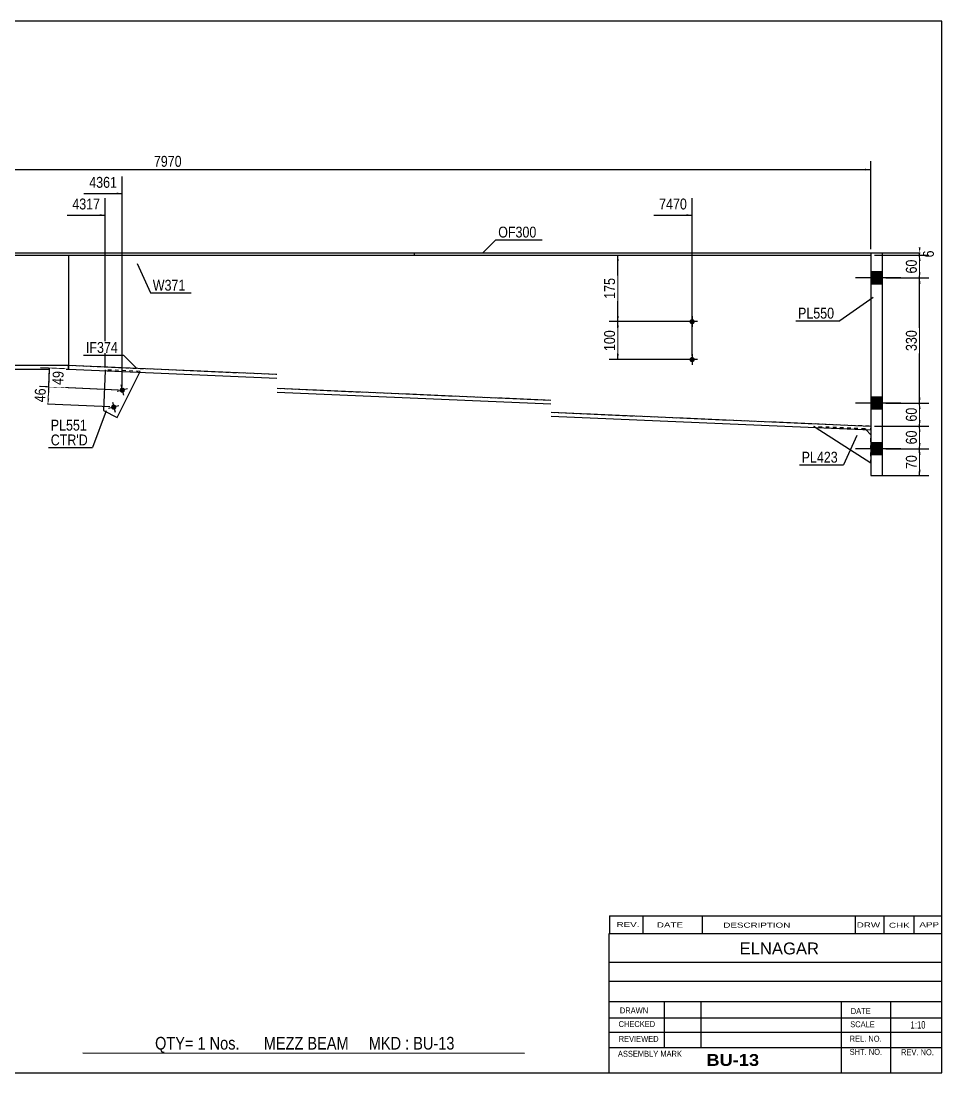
# Model space of a CAD drawing. Header units: millimetres. Extents: x -17 to 386, y -193 to 84.
# Drawn here: x 143.4 to 385.8, y -192.9 to 84.1 of the extents above; entities that cross this region are included whole.
import ezdxf

# ---------------------------------------------------------------- set-up
doc = ezdxf.new("R2010")
doc.units = ezdxf.units.MM
doc.linetypes.add('DXK_LINE_DOT1', pattern=[1.8814, 0.9407, -0.9407])
doc.styles.add('Arial', font='ARIAL.TTF', dxfattribs={"height": 0.2})
doc.styles.add('Arial Bold', font='ARIALBD.TTF', dxfattribs={"height": 0.2})
doc.styles.add('Arial Narrow', font='ARIALN.TTF', dxfattribs={"height": 0.2})

# ---------------------------------------------------------------- blocks, each defined once
blk = doc.blocks.new('Unknown-629104342-1211')
at = {"color": 5, "linetype": 'Continuous'}
for p, q in [((385.75, 84.15), (-14.25, 84.15)), ((-14.25, 84.15), (-14.25, -192.85)), ((385.75, -192.85), (385.75, 84.15)), ((-14.25, -192.85), (385.75, -192.85))]:
    blk.add_line(p, q, dxfattribs=at)
at = {"color": 174, "linetype": 'Continuous', "style": 'Arial'}
blk.add_text('Tekla structures', height=1.9102, rotation=90, dxfattribs=at).set_placement((-14.75, -192.35))
blk = doc.blocks.new('Part-629104342-1279 - 1232')
at = {"color": 2, "linetype": 'Continuous'}
for p, q in [((105.9, 22.5), (105.9, -6.5)), ((155.9, 22.5), (155.9, -6.5))]:
    blk.add_line(p, q, dxfattribs=at)
at = {"color": 7, "linetype": 'DXK_LINE_DOT1'}
for p, q in [((105.9, 22.5), (155.9, 22.5)), ((105.9, -6.5), (155.9, -6.5))]:
    blk.add_line(p, q, dxfattribs=at)
blk = doc.blocks.new('Part-629104342-1257 - 1232')
at = {"color": 2, "linetype": 'Continuous'}
for p, q in [((0, 23.1), (0, 22.5)), ((0, 23.1), (50.99, 23.1)), ((0, 22.5), (50.99, 22.5)), ((51.09, 23.1), (210.71, 23.1)), ((51.09, 22.5), (210.71, 22.5)), ((210.81, 23.1), (246.81, 23.1)), ((210.81, 22.5), (246.81, 22.5)), ((246.81, 23.1), (246.81, 22.5))]:
    blk.add_line(p, q, dxfattribs=at)
blk = doc.blocks.new('Part-629104342-1301 - 1232')
at = {"color": 2, "linetype": 'Continuous'}
for p, q in [((246.81, 23.1), (246.81, 22.5)), ((246.81, 23.1), (282.81, 23.1)), ((246.81, 22.5), (282.81, 22.5)), ((282.91, 23.1), (367, 23.1)), ((282.91, 22.5), (367, 22.5)), ((367, 23.1), (367, 22.5))]:
    blk.add_line(p, q, dxfattribs=at)
blk = doc.blocks.new('Part-629104342-1451 - 1232')
at = {"color": 2, "linetype": 'Continuous'}
for p, q in [((165.56, -7.92), (165.11, -18.43)), ((168.69, -20.21), (174.61, -8.31)), ((165.11, -18.43), (168.69, -20.21))]:
    blk.add_line(p, q, dxfattribs=at)
at = {"color": 7, "linetype": 'DXK_LINE_DOT1'}
for p, q in [((165.57, -7.72), (165.56, -7.92)), ((174.71, -8.11), (165.57, -7.72)), ((174.61, -8.31), (174.71, -8.11))]:
    blk.add_line(p, q, dxfattribs=at)
blk = doc.blocks.new('Part-629104342-1323 - 1232')
at = {"color": 2, "linetype": 'Continuous'}
blk.add_line((155.9, 22.5), (155.9, -6.5), dxfattribs=at)
at = {"color": 7, "linetype": 'DXK_LINE_DOT1'}
for p, q in [((155.9, 22.5), (210.71, 22.5)), ((210.81, 22.5), (282.81, 22.5)), ((282.91, 22.5), (367, 22.5)), ((367, 22.5), (367, -22.5)), ((155.9, -6.5), (210.71, -8.86)), ((210.81, -12.56), (282.81, -15.66)), ((282.91, -18.88), (367, -22.5))]:
    blk.add_line(p, q, dxfattribs=at)
blk = doc.blocks.new('Part-629104342-1367 - 1232')
at = {"color": 2, "linetype": 'Continuous'}
for p, q in [((105.9, -7.5), (105.9, -6.5)), ((105.9, -6.5), (155.9, -6.5)), ((105.9, -7.5), (155.9, -7.5)), ((155.9, -7.5), (155.9, -6.5))]:
    blk.add_line(p, q, dxfattribs=at)
blk = doc.blocks.new('Part-629104342-1372 - 1232')
at = {"color": 2, "linetype": 'Continuous'}
for p, q in [((155.9, -6.5), (155.85, -7.5)), ((155.85, -7.5), (210.71, -9.86)), ((155.9, -6.5), (210.71, -8.86)), ((210.81, -12.56), (282.81, -15.66)), ((210.81, -13.57), (282.81, -16.66)), ((282.91, -18.88), (367, -22.5)), ((282.91, -19.88), (366.96, -23.5)), ((367, -22.5), (366.96, -23.5))]:
    blk.add_line(p, q, dxfattribs=at)
blk = doc.blocks.new('Bolt-629104342-1458 - 1232')
at = {"linetype": 'Continuous'}
blk.add_hatch(color=3, dxfattribs=at).paths.add_polyline_path([(170.69, -12.87, -1), (169.34, -13.23, -1)])
at = {"color": 3, "linetype": 'Continuous'}
for p, q in [((171.37, -12.7), (168.66, -13.4)), ((169.66, -11.69), (170.37, -14.4))]:
    blk.add_line(p, q, dxfattribs=at)
blk = doc.blocks.new('Part-629104342-1394 - 1232')
at = {"color": 2, "linetype": 'Continuous'}
for p, q in [((367, 23.1), (370, 23.1)), ((367, 23.1), (367, -35.5)), ((370, 23.1), (370, -35.5)), ((367, -35.5), (370, -35.5))]:
    blk.add_line(p, q, dxfattribs=at)
blk = doc.blocks.new('Part-629104342-1416 - 1232')
at = {"color": 7, "linetype": 'DXK_LINE_DOT1'}
for p, q in [((365.5, -23.24), (352.02, -22.66)), ((352.35, -22.87), (352.02, -22.66)), ((365.7, -23.45), (365.5, -23.24)), ((367, -32.3), (367, -24.8))]:
    blk.add_line(p, q, dxfattribs=at)
at = {"color": 2, "linetype": 'Continuous'}
for p, q in [((367, -32.3), (352.35, -22.87)), ((367, -24.8), (365.7, -23.45))]:
    blk.add_line(p, q, dxfattribs=at)
blk = doc.blocks.new('Bolt-629104342-1444 - 1232')
at = {"linetype": 'Continuous'}
for points in [[(367, 18.1), (367, 14.9), (370, 14.9), (370, 18.1)], [(367, 18.1), (367, 14.9), (370, 14.9), (370, 18.1)], [(367, -14.9), (367, -18.1), (370, -18.1), (370, -14.9)], [(367, -14.9), (367, -18.1), (370, -18.1), (370, -14.9)], [(367, -26.9), (367, -30.1), (370, -30.1), (370, -26.9)], [(367, -26.9), (367, -30.1), (370, -30.1), (370, -26.9)]]:
    blk.add_hatch(color=3, dxfattribs=at).paths.add_polyline_path(points)
at = {"color": 3, "linetype": 'Continuous'}
for p, q in [((370, 18.1), (367, 18.1)), ((370, 18.1), (367, 18.1)), ((374.9, 16.5), (363, 16.5)), ((374.9, 16.5), (363, 16.5)), ((370, 14.9), (367, 14.9)), ((370, 14.9), (367, 14.9)), ((374.9, -16.5), (363, -16.5)), ((374.9, -16.5), (363, -16.5)), ((370, -14.9), (367, -14.9)), ((370, -14.9), (367, -14.9)), ((370, -18.1), (367, -18.1)), ((370, -18.1), (367, -18.1)), ((370, -26.9), (367, -26.9)), ((370, -26.9), (367, -26.9)), ((374.9, -28.5), (363, -28.5)), ((374.9, -28.5), (363, -28.5)), ((370, -30.1), (367, -30.1)), ((370, -30.1), (367, -30.1))]:
    blk.add_line(p, q, dxfattribs=at)
blk = doc.blocks.new('Bolt-629104342-1446 - 1232')
at = {"linetype": 'Continuous'}
for points in [[(320.7, 4.99, -1), (319.3, 4.99, -1)], [(320.7, -5.01, -1), (319.3, -5.01, -1)]]:
    blk.add_hatch(color=3, dxfattribs=at).paths.add_polyline_path(points)
at = {"color": 3, "linetype": 'Continuous'}
for p, q in [((320, 6.39), (320, 3.59)), ((321.4, 4.99), (318.6, 4.99)), ((321.4, -5.01), (318.6, -5.01)), ((320, -3.61), (320, -6.41))]:
    blk.add_line(p, q, dxfattribs=at)
blk = doc.blocks.new('Bolt-629104342-1457 - 1232')
at = {"linetype": 'Continuous'}
blk.add_hatch(color=3, dxfattribs=at).paths.add_polyline_path([(168.47, -17.35, -1), (167.11, -17.7, -1)])
at = {"color": 3, "linetype": 'Continuous'}
for p, q in [((167.44, -16.17), (168.14, -18.88)), ((169.15, -17.17), (166.44, -17.88))]:
    blk.add_line(p, q, dxfattribs=at)
blk = doc.blocks.new('StraightDimension-629104342-1575 - 1232')
at = {"linetype": 'Continuous'}
for points in [[(379.63, -30), (379.88, -28.5), (380.13, -30)], [(380.13, -34), (379.88, -35.5), (379.63, -34)]]:
    blk.add_hatch(color=7, dxfattribs=at).paths.add_polyline_path(points)
at = {"color": 7, "linetype": 'Continuous'}
for p, q in [((371, -28.5), (382.28, -28.5)), ((379.88, -35.5), (379.88, -28.5)), ((368, -35.5), (382.28, -35.5))]:
    blk.add_line(p, q, dxfattribs=at)
at = {"color": 0}
blk.add_wipeout([(379.73, -29.57), (375.53, -29.57), (375.53, -34.43), (379.73, -34.43)], dxfattribs=at)
at = {"color": 3, "style": 'Arial Narrow'}
blk.add_text('70', height=2.863, rotation=90.0002, dxfattribs=at).set_placement((379.13, -33.83))
blk = doc.blocks.new('StraightDimension-629104342-6061 - 1232')
at = {"linetype": 'Continuous'}
blk.add_hatch(color=7, dxfattribs=at).paths.add_polyline_path([(318.5, 33.29), (320, 33.04), (318.5, 32.79)])
at = {"color": 7, "linetype": 'Continuous'}
for p, q in [((320, -4.01), (320, 37.54)), ((309.94, 33.04), (320, 33.04))]:
    blk.add_line(p, q, dxfattribs=at)
at = {"color": 0}
blk.add_wipeout([(319.23, 33.94), (319.23, 38.14), (310.72, 38.14), (310.72, 33.94)], dxfattribs=at)
at = {"color": 3, "style": 'Arial Narrow'}
blk.add_text('7470', height=2.863, dxfattribs=at).set_placement((311.32, 34.54))
blk = doc.blocks.new('StraightDimension-629104342-6063 - 1232')
at = {"linetype": 'Continuous'}
blk.add_hatch(color=7, dxfattribs=at).paths.add_polyline_path([(164.07, 33.29), (165.57, 33.04), (164.07, 32.79)])
at = {"color": 7, "linetype": 'Continuous'}
for p, q in [((165.57, -6.72), (165.57, 37.54)), ((155.51, 33.04), (165.57, 33.04))]:
    blk.add_line(p, q, dxfattribs=at)
at = {"color": 0}
blk.add_wipeout([(164.8, 33.94), (164.8, 38.14), (156.28, 38.14), (156.28, 33.94)], dxfattribs=at)
at = {"color": 3, "style": 'Arial Narrow'}
blk.add_text('4317', height=2.863, dxfattribs=at).set_placement((156.88, 34.54))
blk = doc.blocks.new('StraightDimension-629104342-1496 - 1232')
at = {"linetype": 'Continuous'}
for points in [[(-1.5, 44.77), (-3, 45.02), (-1.5, 45.27)], [(365.5, 45.27), (367, 45.02), (365.5, 44.77)]]:
    blk.add_hatch(color=7, dxfattribs=at).paths.add_polyline_path(points)
at = {"color": 7, "linetype": 'Continuous'}
for p, q in [((-3, 24.1), (-3, 47.27)), ((367, 24.1), (367, 47.27)), ((-3, 45.02), (367, 45.02))]:
    blk.add_line(p, q, dxfattribs=at)
at = {"color": 0}
blk.add_wipeout([(186.26, 45.17), (186.26, 49.37), (177.75, 49.37), (177.75, 45.17)], dxfattribs=at)
at = {"color": 3, "style": 'Arial Narrow'}
blk.add_text('7970', height=2.863, dxfattribs=at).set_placement((178.35, 45.77))
blk = doc.blocks.new('StraightDimension-629104342-1625 - 1232')
at = {"linetype": 'Continuous'}
for points in [[(379.63, -24), (379.88, -22.5), (380.13, -24)], [(380.13, -27), (379.88, -28.5), (379.63, -27)]]:
    blk.add_hatch(color=7, dxfattribs=at).paths.add_polyline_path(points)
at = {"color": 7, "linetype": 'Continuous'}
for p, q in [((368, -22.5), (382.28, -22.5)), ((379.88, -28.5), (379.88, -22.5)), ((371, -28.5), (382.28, -28.5))]:
    blk.add_line(p, q, dxfattribs=at)
at = {"color": 0}
blk.add_wipeout([(379.73, -23.07), (375.53, -23.07), (375.53, -27.93), (379.73, -27.93)], dxfattribs=at)
at = {"color": 3, "style": 'Arial Narrow'}
blk.add_text('60', height=2.863, rotation=90.0002, dxfattribs=at).set_placement((379.13, -27.33))
blk = doc.blocks.new('StraightDimension-629104342-5800 - 1232')
at = {"linetype": 'Continuous'}
for points in [[(150.37, -13.71), (150.68, -12.22), (150.87, -13.73)], [(150.8, -15.29), (150.48, -16.78), (150.3, -15.27)]]:
    blk.add_hatch(color=7, dxfattribs=at).paths.add_polyline_path(points)
at = {"color": 7, "linetype": 'Continuous'}
for p, q in [((169.02, -13.01), (148.43, -12.12)), ((150.48, -16.78), (150.68, -12.22)), ((166.79, -17.48), (148.24, -16.69))]:
    blk.add_line(p, q, dxfattribs=at)
at = {"color": 0}
blk.add_wipeout([(150.54, -12.07), (146.34, -11.89), (146.13, -16.74), (150.33, -16.92)], dxfattribs=at)
at = {"color": 3, "style": 'Arial Narrow'}
blk.add_text('46', height=2.863, rotation=87.5365, dxfattribs=at).set_placement((149.76, -16.29))
blk = doc.blocks.new('StraightDimension-629104342-1603 - 1232')
at = {"linetype": 'Continuous'}
for points in [[(379.63, 15), (379.88, 16.5), (380.13, 15)], [(380.13, -15), (379.88, -16.5), (379.63, -15)]]:
    blk.add_hatch(color=7, dxfattribs=at).paths.add_polyline_path(points)
at = {"color": 7, "linetype": 'Continuous'}
for p, q in [((371, 16.5), (382.28, 16.5)), ((379.88, -16.5), (379.88, 16.5)), ((371, -16.5), (382.28, -16.5))]:
    blk.add_line(p, q, dxfattribs=at)
at = {"color": 0}
blk.add_wipeout([(379.73, 3.34), (375.53, 3.34), (375.53, -3.34), (379.73, -3.34)], dxfattribs=at)
at = {"color": 3, "style": 'Arial Narrow'}
blk.add_text('330', height=2.863, rotation=90.0002, dxfattribs=at).set_placement((379.13, -2.74))
blk = doc.blocks.new('StraightDimension-629104342-5799 - 1232')
at = {"linetype": 'Continuous'}
for points in [[(150.58, -8.77), (150.89, -7.29), (151.08, -8.8)], [(151, -10.73), (150.68, -12.22), (150.5, -10.71)]]:
    blk.add_hatch(color=7, dxfattribs=at).paths.add_polyline_path(points)
at = {"color": 7, "linetype": 'Continuous'}
for p, q in [((154.85, -7.46), (148.5, -7.18)), ((150.68, -12.22), (150.89, -7.29)), ((169.02, -13.01), (148.28, -12.11))]:
    blk.add_line(p, q, dxfattribs=at)
at = {"color": 0}
blk.add_wipeout([(155.24, -7.51), (151.04, -7.33), (150.83, -12.18), (155.03, -12.36)], dxfattribs=at)
at = {"color": 3, "style": 'Arial Narrow'}
blk.add_text('49', height=2.863, rotation=87.5365, dxfattribs=at).set_placement((154.46, -11.74))
blk = doc.blocks.new('StraightDimension-629104342-6062 - 1232')
at = {"linetype": 'Continuous'}
blk.add_hatch(color=7, dxfattribs=at).paths.add_polyline_path([(168.52, 38.99), (170.02, 38.74), (168.52, 38.49)])
at = {"color": 7, "linetype": 'Continuous'}
for p, q in [((170.02, -12.05), (170.02, 43.24)), ((159.95, 38.74), (170.02, 38.74))]:
    blk.add_line(p, q, dxfattribs=at)
at = {"color": 0}
blk.add_wipeout([(169.24, 39.64), (169.24, 43.84), (160.73, 43.84), (160.73, 39.64)], dxfattribs=at)
at = {"color": 3, "style": 'Arial Narrow'}
blk.add_text('4361', height=2.863, dxfattribs=at).set_placement((161.33, 40.24))
blk = doc.blocks.new('StraightDimension-629104342-1472 - 1232')
at = {"linetype": 'Continuous'}
for points in [[(300.21, 3.49), (300.46, 4.99), (300.71, 3.49)], [(300.71, -3.51), (300.46, -5.01), (300.21, -3.51)]]:
    blk.add_hatch(color=7, dxfattribs=at).paths.add_polyline_path(points)
at = {"color": 7, "linetype": 'Continuous'}
for p, q in [((319, 4.99), (298.21, 4.99)), ((300.46, -5.01), (300.46, 4.99)), ((319, -5.01), (298.21, -5.01))]:
    blk.add_line(p, q, dxfattribs=at)
at = {"color": 0}
blk.add_wipeout([(300.31, 3.33), (296.11, 3.33), (296.11, -3.35), (300.31, -3.35)], dxfattribs=at)
at = {"color": 3, "style": 'Arial Narrow'}
blk.add_text('100', height=2.863, rotation=90.0002, dxfattribs=at).set_placement((299.71, -2.75))
blk = doc.blocks.new('StraightDimension-629104342-1487 - 1232')
at = {"linetype": 'Continuous'}
for points in [[(300.21, 21), (300.46, 22.5), (300.71, 21)], [(300.71, 6.49), (300.46, 4.99), (300.21, 6.49)]]:
    blk.add_hatch(color=7, dxfattribs=at).paths.add_polyline_path(points)
at = {"color": 7, "linetype": 'Continuous'}
for p, q in [((156.9, 22.5), (302.86, 22.5)), ((300.46, 4.99), (300.46, 22.5)), ((319, 4.99), (298.21, 4.99))]:
    blk.add_line(p, q, dxfattribs=at)
at = {"color": 0}
blk.add_wipeout([(300.31, 17.09), (296.11, 17.09), (296.11, 10.4), (300.31, 10.4)], dxfattribs=at)
at = {"color": 3, "style": 'Arial Narrow'}
blk.add_text('175', height=2.863, rotation=90.0002, dxfattribs=at).set_placement((299.71, 11))
blk = doc.blocks.new('StraightDimension-629104342-1585 - 1232')
at = {"linetype": 'Continuous'}
for points in [[(380.13, 24.6), (379.88, 23.1), (379.63, 24.6)], [(379.63, 21), (379.88, 22.5), (380.13, 21)]]:
    blk.add_hatch(color=7, dxfattribs=at).paths.add_polyline_path(points)
at = {"color": 7, "linetype": 'Continuous'}
for p, q in [((368, 23.1), (382.13, 23.1)), ((368, 22.5), (382.13, 22.5)), ((379.88, 22.5), (379.88, 23.1))]:
    blk.add_line(p, q, dxfattribs=at)
at = {"color": 0}
blk.add_wipeout([(384.23, 24.31), (380.03, 24.31), (380.03, 21.29), (384.23, 21.29)], dxfattribs=at)
at = {"color": 3, "style": 'Arial Narrow'}
blk.add_text('6', height=2.86, rotation=90.0002, dxfattribs=at).set_placement((383.63, 21.89))
blk = doc.blocks.new('StraightDimension-629104342-1594 - 1232')
at = {"linetype": 'Continuous'}
for points in [[(379.63, 21), (379.88, 22.5), (380.13, 21)], [(380.13, 18), (379.88, 16.5), (379.63, 18)]]:
    blk.add_hatch(color=7, dxfattribs=at).paths.add_polyline_path(points)
at = {"color": 7, "linetype": 'Continuous'}
for p, q in [((368, 22.5), (382.28, 22.5)), ((379.88, 16.5), (379.88, 22.5)), ((371, 16.5), (382.28, 16.5))]:
    blk.add_line(p, q, dxfattribs=at)
at = {"color": 0}
blk.add_wipeout([(379.73, 21.93), (375.53, 21.93), (375.53, 17.07), (379.73, 17.07)], dxfattribs=at)
at = {"color": 3, "style": 'Arial Narrow'}
blk.add_text('60', height=2.863, rotation=90.0002, dxfattribs=at).set_placement((379.13, 17.67))
blk = doc.blocks.new('StraightDimension-629104342-1616 - 1232')
at = {"linetype": 'Continuous'}
for points in [[(379.63, -18), (379.88, -16.5), (380.13, -18)], [(380.13, -21), (379.88, -22.5), (379.63, -21)]]:
    blk.add_hatch(color=7, dxfattribs=at).paths.add_polyline_path(points)
at = {"color": 7, "linetype": 'Continuous'}
for p, q in [((371, -16.5), (382.28, -16.5)), ((379.88, -22.5), (379.88, -16.5)), ((368, -22.5), (382.28, -22.5))]:
    blk.add_line(p, q, dxfattribs=at)
at = {"color": 0}
blk.add_wipeout([(379.73, -17.07), (375.53, -17.07), (375.53, -21.93), (379.73, -21.93)], dxfattribs=at)
at = {"color": 3, "style": 'Arial Narrow'}
blk.add_text('60', height=2.863, rotation=90.0002, dxfattribs=at).set_placement((379.13, -21.33))
blk = doc.blocks.new('CBS_CALLOFF-629104342-6675')
at = {"color": 7, "linetype": 'Continuous'}
blk.add_line((159.63, -187.58), (275.86, -187.6), dxfattribs=at)
at = {"color": 3, "linetype": 'Continuous', "style": 'Arial Narrow'}
blk.add_text('QTY= 1 Nos.      MEZZ BEAM     MKD : BU-13', height=3.3405, dxfattribs=at).set_placement((178.66, -186.69))
blk = doc.blocks.new('CBS_NAME_BLOG-629104342-6676')
at = {"color": 7, "linetype": 'Continuous'}
for p, q in [((298.16, -156.1), (385.68, -156.1)), ((298.16, -192.81), (298.16, -156.1)), ((298.16, -163.64), (385.68, -163.64)), ((298.24, -168.69), (385.75, -168.69)), ((298.16, -174.06), (385.68, -174.06)), ((312.69, -186.17), (312.69, -174.07)), ((322.37, -186.15), (322.37, -174.08)), ((359.29, -192.81), (359.29, -174.08)), ((372.34, -192.81), (372.34, -174.07)), ((298.17, -178.36), (385.75, -178.34)), ((298.16, -182.11), (385.68, -182.11)), ((298.16, -186.15), (385.68, -186.15)), ((298.16, -192.85), (385.75, -192.85))]:
    blk.add_line(p, q, dxfattribs=at)
at = {"color": 3, "linetype": 'Continuous', "style": 'Arial'}
blk.add_text('ELNAGAR', height=3.133, dxfattribs=at).set_placement((332.49, -161.63))
at = {"color": 3, "linetype": 'Continuous'}
for s, height, style, width, p in [('DRAWN', 1.566, 'Arial', 0.9, (300.99, -177.17)), ('DATE', 1.566, 'Arial', 0.9, (361.76, -177.33)), ('CHECKED', 1.566, 'Arial', 0.9, (300.65, -180.75)), ('SCALE', 1.566, 'Arial', 0.9, (361.61, -180.81)), ('1:10', 1.957, 'Arial Narrow', 0.9, (377.49, -181.17)), ('REVIEWED', 1.566, 'Arial', 0.9, (300.68, -184.66)), ('REL. NO.', 1.566, 'Arial', 0.9, (361.46, -184.62)), ('ASSEMBLY MARK', 1.5663, 'Arial', 0.9, (300.47, -188.59)), ('BU-13', 3.131, 'Arial Bold', 1.1, (323.74, -191)), ('SHT. NO.', 1.566, 'Arial', 0.9, (361.46, -188.08)), ('REV. NO.', 1.566, 'Arial', 0.9, (374.99, -188.17))]:
    blk.add_text(s, height=height, dxfattribs=dict(at, style=style, width=width)).set_placement(p)
blk = doc.blocks.new('CBS_REVISION-629104342-6677')
at = {"color": 7, "linetype": 'Continuous'}
for p, q in [((298.25, -151.47), (385.75, -151.47)), ((298.25, -151.47), (298.25, -156.1)), ((307.04, -151.47), (307.04, -156.1)), ((322.64, -151.47), (322.64, -156.04)), ((362.89, -151.47), (362.89, -156.1)), ((370.44, -151.47), (370.44, -156.1)), ((378.38, -151.47), (378.38, -156.1)), ((298.25, -156.1), (385.74, -156.1))]:
    blk.add_line(p, q, dxfattribs=at)
at = {"color": 7, "style": 'Arial Narrow', "width": 1.7}
for s, height, p in [('REV.', 1.326, (300.11, -154.43)), ('DATE', 1.326, (310.73, -154.54)), ('DESCRIPTION', 1.3257, (328.21, -154.59)), ('DRW', 1.326, (363.32, -154.54)), ('CHK', 1.326, (371.81, -154.63)), ('APP', 1.326, (379.81, -154.47))]:
    blk.add_text(s, height=height, dxfattribs=at).set_placement(p)
blk = doc.blocks.new('Mark-629104342-1297 - 1232')
at = {"color": 0}
blk.add_wipeout([(279.02, 27.14), (279.02, 30.14), (268.97, 30.14), (268.97, 27.14)], dxfattribs=at)
blk.add_wipeout([(279.02, 27.14), (279.02, 30.14), (268.97, 30.14), (268.97, 27.14)], dxfattribs=at)
at = {"color": 7, "linetype": 'Continuous'}
for p, q in [((264.83, 23), (268.37, 26.54)), ((268.37, 26.54), (280.52, 26.54))]:
    blk.add_line(p, q, dxfattribs=at)
at = {"color": 3, "style": 'Arial Narrow'}
blk.add_text('OF300', height=2.863, dxfattribs=at).set_placement((268.97, 27.14))
blk = doc.blocks.new('Mark-629104342-1447 - 1232')
at = {"color": 0}
blk.add_wipeout([(160.72, -23.69), (160.72, -20.69), (151.21, -20.69), (151.21, -23.69)], dxfattribs=at)
blk.add_wipeout([(160.72, -23.69), (160.72, -20.69), (151.21, -20.69), (151.21, -23.69)], dxfattribs=at)
blk.add_wipeout([(160.97, -27.59), (160.97, -24.59), (151.21, -24.59), (151.21, -27.59)], dxfattribs=at)
blk.add_wipeout([(160.97, -27.59), (160.97, -24.59), (151.21, -24.59), (151.21, -27.59)], dxfattribs=at)
at = {"color": 7, "linetype": 'Continuous'}
for p in [(165.75, -18.5), (150.61, -28.19)]:
    blk.add_line(p, (162.22, -28.19), dxfattribs=at)
at = {"color": 3, "style": 'Arial Narrow'}
blk.add_text('PL551', height=2.863, dxfattribs=at).set_placement((151.21, -23.69))
at = {"color": 1, "style": 'Arial Narrow'}
blk.add_text("CTR'D", height=2.863, dxfattribs=at).set_placement((151.21, -27.59))
blk = doc.blocks.new('Mark-629104342-1319 - 1232')
at = {"color": 0}
blk.add_wipeout([(186.64, 13.15), (186.64, 16.15), (178.06, 16.15), (178.06, 13.15)], dxfattribs=at)
blk.add_wipeout([(186.64, 13.15), (186.64, 16.15), (178.06, 16.15), (178.06, 13.15)], dxfattribs=at)
at = {"color": 7, "linetype": 'Continuous'}
for p, q in [((173.92, 20.28), (177.46, 12.55)), ((177.46, 12.55), (188.14, 12.55))]:
    blk.add_line(p, q, dxfattribs=at)
at = {"color": 3, "style": 'Arial Narrow'}
blk.add_text('W371', height=2.863, dxfattribs=at).set_placement((178.06, 13.15))
blk = doc.blocks.new('Mark-629104342-1368 - 1232')
at = {"color": 7, "linetype": 'Continuous'}
blk.add_line((173.9, -7.37), (170.36, -3.83), dxfattribs=at)
at = {"color": 0}
blk.add_wipeout([(168.86, -3.23), (168.86, -0.23), (160.46, -0.23), (160.46, -3.23)], dxfattribs=at)
blk.add_wipeout([(168.86, -3.23), (168.86, -0.23), (160.46, -0.23), (160.46, -3.23)], dxfattribs=at)
at = {"color": 7, "linetype": 'Continuous'}
blk.add_line((159.86, -3.83), (170.36, -3.83), dxfattribs=at)
at = {"color": 3, "style": 'Arial Narrow'}
blk.add_text('IF374', height=2.863, dxfattribs=at).set_placement((160.46, -3.23))
blk = doc.blocks.new('Mark-629104342-1390 - 1232')
at = {"color": 7, "linetype": 'Continuous'}
blk.add_line((367.63, 11.35), (358.88, 5.2), dxfattribs=at)
at = {"color": 0}
blk.add_wipeout([(357.38, 5.8), (357.38, 8.8), (347.88, 8.8), (347.88, 5.8)], dxfattribs=at)
blk.add_wipeout([(357.38, 5.8), (357.38, 8.8), (347.88, 8.8), (347.88, 5.8)], dxfattribs=at)
at = {"color": 7, "linetype": 'Continuous'}
blk.add_line((347.28, 5.2), (358.88, 5.2), dxfattribs=at)
at = {"color": 3, "style": 'Arial Narrow'}
blk.add_text('PL550', height=2.863, dxfattribs=at).set_placement((347.88, 5.8))
blk = doc.blocks.new('Mark-629104342-1412 - 1232')
at = {"color": 7, "linetype": 'Continuous'}
blk.add_line((363.37, -25), (359.84, -32.74), dxfattribs=at)
at = {"color": 0}
blk.add_wipeout([(358.34, -32.14), (358.34, -29.14), (348.83, -29.14), (348.83, -32.14)], dxfattribs=at)
blk.add_wipeout([(358.34, -32.14), (358.34, -29.14), (348.83, -29.14), (348.83, -32.14)], dxfattribs=at)
at = {"color": 7, "linetype": 'Continuous'}
blk.add_line((348.23, -32.74), (359.84, -32.74), dxfattribs=at)
at = {"color": 3, "style": 'Arial Narrow'}
blk.add_text('PL423', height=2.863, dxfattribs=at).set_placement((348.83, -32.14))

msp = doc.modelspace()

# ---------------------------------------------------------------- block references
for name in ['Unknown-629104342-1211', 'Part-629104342-1257 - 1232', 'Part-629104342-1279 - 1232', 'Part-629104342-1323 - 1232', 'Part-629104342-1301 - 1232', 'Part-629104342-1394 - 1232', 'Bolt-629104342-1444 - 1232', 'Bolt-629104342-1446 - 1232', 'Part-629104342-1367 - 1232', 'Part-629104342-1372 - 1232', 'Part-629104342-1451 - 1232', 'Bolt-629104342-1458 - 1232', 'Bolt-629104342-1457 - 1232', 'Part-629104342-1416 - 1232', 'CBS_REVISION-629104342-6677', 'CBS_NAME_BLOG-629104342-6676', 'CBS_CALLOFF-629104342-6675']:
    msp.add_blockref(name, (0, 0))

# ---------------------------------------------------------------- next in the draw order: block references
for name in ['StraightDimension-629104342-6063 - 1232', 'StraightDimension-629104342-6061 - 1232', 'StraightDimension-629104342-1603 - 1232', 'Mark-629104342-1390 - 1232', 'StraightDimension-629104342-5800 - 1232', 'Mark-629104342-1412 - 1232', 'StraightDimension-629104342-1575 - 1232']:
    msp.add_blockref(name, (0, 0))

# ---------------------------------------------------------------- next in the draw order: block references
for name in ['StraightDimension-629104342-1496 - 1232', 'StraightDimension-629104342-1472 - 1232', 'StraightDimension-629104342-5799 - 1232', 'Mark-629104342-1447 - 1232', 'StraightDimension-629104342-1625 - 1232']:
    msp.add_blockref(name, (0, 0))

# ---------------------------------------------------------------- next in the draw order: block references
for name in ['StraightDimension-629104342-6062 - 1232', 'StraightDimension-629104342-1585 - 1232', 'StraightDimension-629104342-1616 - 1232']:
    msp.add_blockref(name, (0, 0))

# ---------------------------------------------------------------- next in the draw order: block references
for name in ['StraightDimension-629104342-1487 - 1232', 'StraightDimension-629104342-1594 - 1232', 'Mark-629104342-1368 - 1232']:
    msp.add_blockref(name, (0, 0))

# ---------------------------------------------------------------- next in the draw order: block references
for name in ['Mark-629104342-1297 - 1232', 'Mark-629104342-1319 - 1232']:
    msp.add_blockref(name, (0, 0))

doc.saveas('drawing.dxf')
